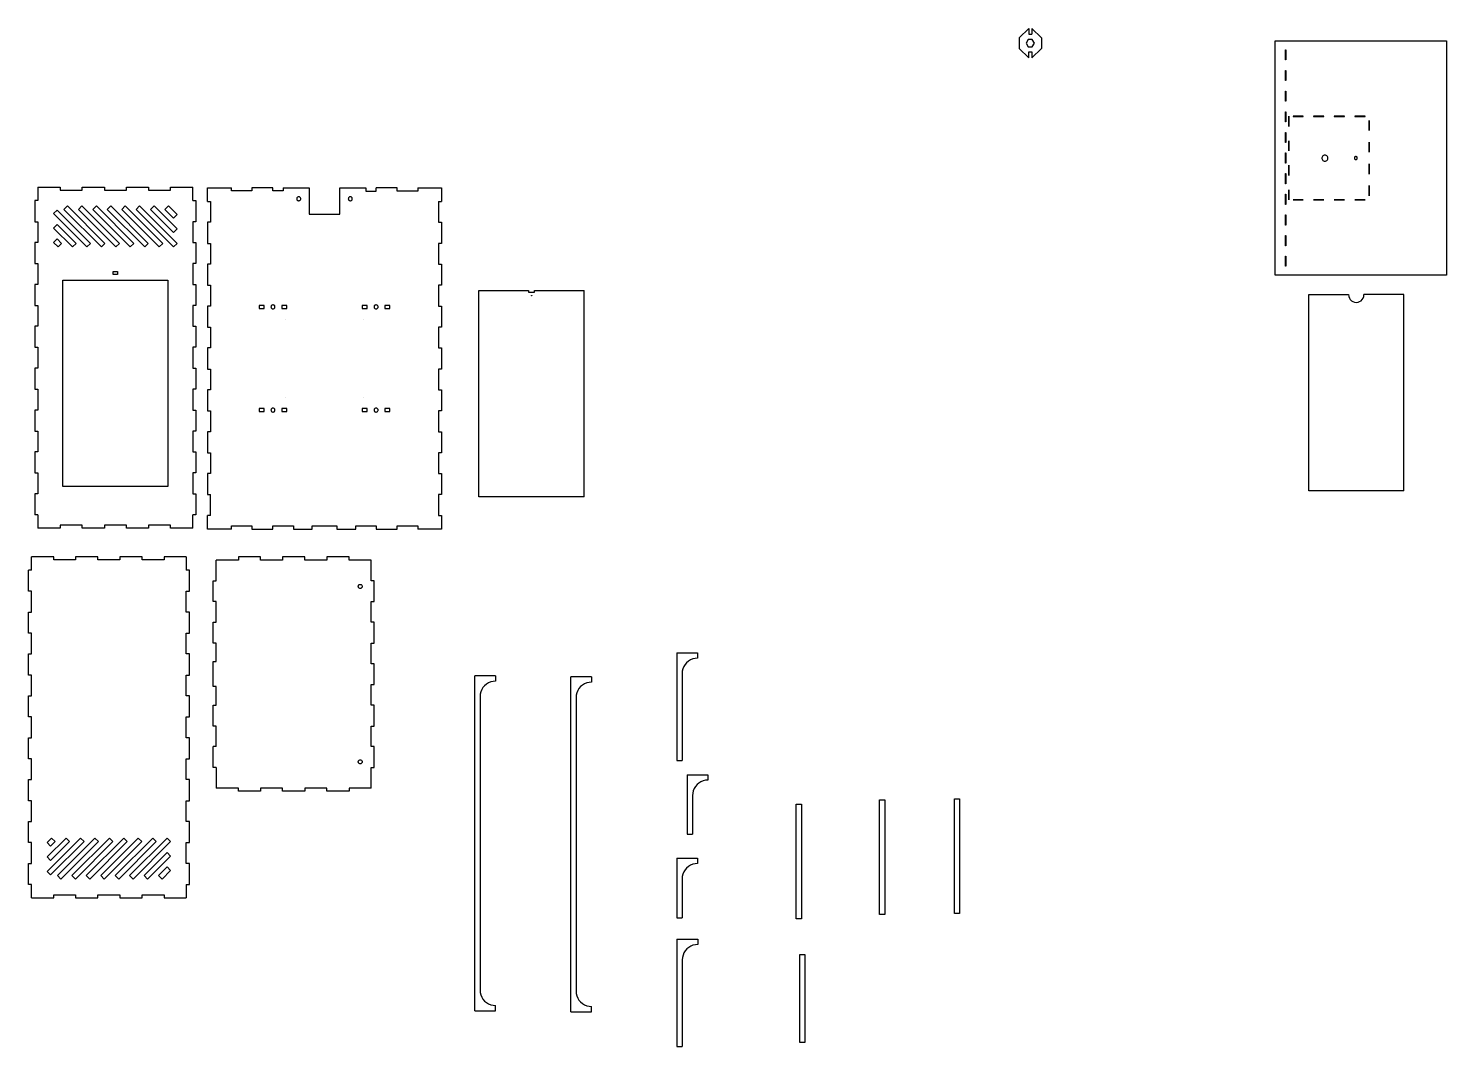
# Model space of a CAD drawing. Extents: x -847 to 1620, y -497 to 1168.
# Drawn here: x 240 to 1615, y -497 to 490 of the extents above; entities that cross this region are included whole.
import ezdxf

# ---------------------------------------------------------------- set-up
doc = ezdxf.new("R2010")
doc.units = 0
for name, color, linetype in [('Enclosure_3mm___Back001_contour', 7, 'CONTINUOUS'), ('Enclosure_3mm___Door___Sticker__cardboard_002_contour', 7, 'CONTINUOUS'), ('Enclosure_3mm___Door_plate001_contour', 7, 'CONTINUOUS'), ('Enclosure_3mm___Left001_contour', 7, 'CONTINUOUS'), ('Enclosure_3mm___Reinforce_Bottom_Back_003_contour', 7, 'CONTINUOUS'), ('Enclosure_3mm___Reinforce_Bottom_Back_004_contour', 7, 'CONTINUOUS'), ('Enclosure_3mm___Reinforce_Bottom_Left001_contour', 7, 'CONTINUOUS'), ('Enclosure_3mm___Reinforce_Bottom_Right001_contour', 7, 'CONTINUOUS'), ('Enclosure_3mm___Reinforce_Left_Back001_contour', 7, 'CONTINUOUS'), ('Enclosure_3mm___Reinforce_Right_Back001_contour', 7, 'CONTINUOUS'), ('Enclosure_3mm___Reinforce_Top_Back_003_contour', 7, 'CONTINUOUS'), ('Enclosure_3mm___Reinforce_Top_Back_004_contour', 7, 'CONTINUOUS'), ('Enclosure_3mm___Reinforce_Top_Left001_contour', 7, 'CONTINUOUS'), ('Enclosure_3mm___Reinforce_Top_Right001_contour', 7, 'CONTINUOUS'), ('Enclosure_3mm___Right001_contour', 7, 'CONTINUOUS'), ('Enclosure_3mm___Top001_contour', 7, 'CONTINUOUS'), ('Nut_plate_M4_3mm_007_contour', 7, 'CONTINUOUS'), ('Stand3___Sablon__cardboard_001_contour', 7, 'CONTINUOUS')]:
    doc.layers.add(name, color=color, linetype=linetype)

msp = doc.modelspace()

# ---------------------------------------------------------------- linework, layer by layer
at = {"layer": 'Enclosure_3mm___Back001_contour'}
for p, q in [((413.296, 335.863), (436.536, 335.863)), ((413.296, 322.713), (413.296, 335.863)), ((436.536, 332.863), (436.536, 335.863)), ((456.476, 332.863), (436.536, 332.863)), ((476.716, 335.863), (456.476, 335.863)), ((456.476, 335.863), (456.476, 332.863)), ((476.716, 332.863), (476.716, 335.863)), ((486.816, 332.863), (476.716, 332.863)), ((486.816, 335.863), (511.946, 335.863)), ((486.816, 335.863), (486.816, 332.863)), ((511.946, 335.863), (511.946, 310.363)), ((541.796, 335.863), (566.916, 335.863)), ((541.796, 310.363), (541.796, 335.863)), ((566.916, 335.863), (566.916, 332.853)), ((566.916, 332.853), (577.016, 332.853)), ((597.256, 335.863), (577.016, 335.863)), ((577.016, 332.853), (577.016, 335.863)), ((597.256, 332.853), (597.256, 335.863)), ((617.196, 332.853), (597.256, 332.853)), ((617.196, 335.863), (640.446, 335.863)), ((617.196, 335.863), (617.196, 332.853)), ((640.446, 335.863), (640.446, 322.703)), ((413.296, 322.713), (416.296, 322.713)), ((416.296, 322.713), (416.296, 302.563)), ((500.002, 325.749), (499.946, 325.288)), ((499.946, 325.288), (500.002, 324.828)), ((500.167, 326.183), (500.002, 325.749)), ((500.002, 324.828), (500.167, 324.394)), ((500.43, 326.565), (500.167, 326.183)), ((500.167, 324.394), (500.43, 324.012)), ((500.778, 326.873), (500.43, 326.565)), ((500.43, 324.012), (500.778, 323.704)), ((501.189, 327.088), (500.778, 326.873)), ((500.778, 323.704), (501.189, 323.489)), ((501.639, 327.199), (501.189, 327.088)), ((501.189, 323.489), (501.639, 323.377)), ((502.103, 327.199), (501.639, 327.199)), ((501.639, 323.377), (502.103, 323.377)), ((502.554, 327.088), (502.103, 327.199)), ((502.103, 323.377), (502.554, 323.489)), ((502.965, 326.873), (502.554, 327.088)), ((502.554, 323.489), (502.965, 323.704)), ((503.312, 326.565), (502.965, 326.873)), ((502.965, 323.704), (503.312, 324.012)), ((503.576, 326.183), (503.312, 326.565)), ((503.312, 324.012), (503.576, 324.394)), ((503.74, 325.749), (503.576, 326.183)), ((503.576, 324.394), (503.74, 324.828)), ((503.796, 325.288), (503.74, 325.749)), ((503.74, 324.828), (503.796, 325.288)), ((550.002, 325.749), (549.946, 325.288)), ((549.946, 325.288), (550.002, 324.828)), ((550.167, 326.183), (550.002, 325.749)), ((550.002, 324.828), (550.167, 324.394)), ((550.43, 326.565), (550.167, 326.183)), ((550.167, 324.394), (550.43, 324.012)), ((550.778, 326.873), (550.43, 326.565)), ((550.43, 324.012), (550.778, 323.704)), ((551.189, 327.088), (550.778, 326.873)), ((550.778, 323.704), (551.189, 323.489)), ((551.639, 327.199), (551.189, 327.088)), ((551.189, 323.489), (551.639, 323.377)), ((552.103, 327.199), (551.639, 327.199)), ((551.639, 323.377), (552.103, 323.377)), ((552.554, 327.088), (552.103, 327.199)), ((552.103, 323.377), (552.554, 323.489)), ((552.965, 326.873), (552.554, 327.088)), ((552.554, 323.489), (552.965, 323.704)), ((553.312, 326.565), (552.965, 326.873)), ((552.965, 323.704), (553.312, 324.012)), ((553.576, 326.183), (553.312, 326.565)), ((553.312, 324.012), (553.576, 324.394)), ((553.74, 325.749), (553.576, 326.183)), ((553.576, 324.394), (553.74, 324.828)), ((553.796, 325.288), (553.74, 325.749)), ((553.74, 324.828), (553.796, 325.288)), ((637.436, 322.703), (637.436, 302.554)), ((637.436, 322.703), (640.446, 322.703)), ((511.946, 310.363), (541.796, 310.363)), ((416.296, 302.563), (413.296, 302.563)), ((413.296, 302.563), (413.296, 282.113)), ((637.436, 302.554), (640.446, 302.554)), ((640.446, 302.554), (640.446, 282.105)), ((413.296, 282.113), (416.296, 282.113)), ((416.296, 282.113), (416.296, 261.963)), ((637.436, 282.105), (637.436, 261.955)), ((640.446, 282.105), (637.436, 282.105)), ((416.296, 261.963), (413.296, 261.963)), ((413.296, 261.963), (413.296, 241.513)), ((637.436, 261.955), (640.446, 261.955)), ((640.446, 261.955), (640.446, 241.506)), ((413.296, 241.513), (416.296, 241.513)), ((416.296, 241.513), (416.296, 221.363)), ((637.436, 241.506), (637.436, 221.357)), ((640.446, 241.506), (637.436, 241.506)), ((416.296, 221.363), (413.296, 221.363)), ((413.296, 221.363), (413.296, 200.913)), ((463.446, 221.963), (463.446, 219.113)), ((468.296, 221.963), (463.446, 221.963)), ((468.296, 219.113), (468.296, 221.963)), ((475.002, 220.999), (474.946, 220.538)), ((474.946, 220.538), (475.002, 220.078)), ((475.167, 221.433), (475.002, 220.999)), ((475.002, 220.078), (475.167, 219.644)), ((475.43, 221.815), (475.167, 221.433)), ((475.778, 222.123), (475.43, 221.815)), ((476.189, 222.338), (475.778, 222.123)), ((476.639, 222.449), (476.189, 222.338)), ((477.103, 222.449), (476.639, 222.449)), ((477.554, 222.338), (477.103, 222.449)), ((477.965, 222.123), (477.554, 222.338)), ((478.312, 221.815), (477.965, 222.123)), ((478.576, 221.433), (478.312, 221.815)), ((478.74, 220.999), (478.576, 221.433)), ((478.576, 219.644), (478.74, 220.078)), ((478.796, 220.538), (478.74, 220.999)), ((478.74, 220.078), (478.796, 220.538)), ((485.446, 221.963), (485.446, 219.113)), ((490.296, 221.963), (485.446, 221.963)), ((490.296, 219.113), (490.296, 221.963)), ((563.446, 221.963), (563.446, 219.113)), ((568.296, 221.963), (563.446, 221.963)), ((568.296, 219.113), (568.296, 221.963)), ((575.002, 220.999), (574.946, 220.538)), ((574.946, 220.538), (575.002, 220.078)), ((575.167, 221.433), (575.002, 220.999)), ((575.002, 220.078), (575.167, 219.644)), ((575.43, 221.815), (575.167, 221.433)), ((575.778, 222.123), (575.43, 221.815)), ((576.189, 222.338), (575.778, 222.123)), ((576.639, 222.449), (576.189, 222.338)), ((577.103, 222.449), (576.639, 222.449)), ((577.554, 222.338), (577.103, 222.449)), ((577.965, 222.123), (577.554, 222.338)), ((578.312, 221.815), (577.965, 222.123)), ((578.576, 221.433), (578.312, 221.815)), ((578.74, 220.999), (578.576, 221.433)), ((578.576, 219.644), (578.74, 220.078)), ((578.796, 220.538), (578.74, 220.999)), ((578.74, 220.078), (578.796, 220.538)), ((585.446, 221.963), (585.446, 219.113)), ((590.296, 221.963), (585.446, 221.963)), ((590.296, 219.113), (590.296, 221.963)), ((637.436, 221.357), (640.446, 221.357)), ((640.446, 221.357), (640.446, 200.907)), ((463.446, 219.113), (468.296, 219.113)), ((475.167, 219.644), (475.43, 219.262)), ((475.43, 219.262), (475.778, 218.954)), ((475.778, 218.954), (476.189, 218.739)), ((476.189, 218.739), (476.639, 218.627)), ((476.639, 218.627), (477.103, 218.627)), ((477.103, 218.627), (477.554, 218.739)), ((477.554, 218.739), (477.965, 218.954)), ((477.965, 218.954), (478.312, 219.262)), ((478.312, 219.262), (478.576, 219.644)), ((485.446, 219.113), (490.296, 219.113)), ((489.348, 208.048), (489.346, 208.038)), ((489.346, 208.038), (489.348, 208.029)), ((489.353, 208.056), (489.348, 208.048)), ((489.348, 208.029), (489.353, 208.021)), ((489.362, 208.062), (489.353, 208.056)), ((489.353, 208.021), (489.362, 208.015)), ((489.371, 208.063), (489.362, 208.062)), ((489.362, 208.015), (489.371, 208.013)), ((489.381, 208.062), (489.371, 208.063)), ((489.371, 208.013), (489.381, 208.015)), ((489.389, 208.056), (489.381, 208.062)), ((489.381, 208.015), (489.389, 208.021)), ((489.394, 208.048), (489.389, 208.056)), ((489.389, 208.021), (489.394, 208.029)), ((489.396, 208.038), (489.394, 208.048)), ((489.394, 208.029), (489.396, 208.038)), ((563.446, 219.113), (568.296, 219.113)), ((564.348, 208.048), (564.346, 208.038)), ((564.346, 208.038), (564.348, 208.029)), ((564.353, 208.056), (564.348, 208.048)), ((564.348, 208.029), (564.353, 208.021)), ((564.362, 208.062), (564.353, 208.056)), ((564.353, 208.021), (564.362, 208.015)), ((564.371, 208.063), (564.362, 208.062)), ((564.362, 208.015), (564.371, 208.013)), ((564.381, 208.062), (564.371, 208.063)), ((564.371, 208.013), (564.381, 208.015)), ((564.389, 208.056), (564.381, 208.062)), ((564.381, 208.015), (564.389, 208.021)), ((564.394, 208.048), (564.389, 208.056)), ((564.389, 208.021), (564.394, 208.029)), ((564.396, 208.038), (564.394, 208.048)), ((564.394, 208.029), (564.396, 208.038)), ((575.167, 219.644), (575.43, 219.262)), ((575.43, 219.262), (575.778, 218.954)), ((575.778, 218.954), (576.189, 218.739)), ((576.189, 218.739), (576.639, 218.627)), ((576.639, 218.627), (577.103, 218.627)), ((577.103, 218.627), (577.554, 218.739)), ((577.554, 218.739), (577.965, 218.954)), ((577.965, 218.954), (578.312, 219.262)), ((578.312, 219.262), (578.576, 219.644)), ((585.446, 219.113), (590.296, 219.113)), ((413.296, 200.913), (416.296, 200.913)), ((416.296, 200.913), (416.296, 180.763)), ((637.436, 200.907), (637.436, 180.758)), ((640.446, 200.907), (637.436, 200.907)), ((416.296, 180.763), (413.296, 180.763)), ((413.296, 180.763), (413.296, 160.313)), ((637.436, 180.758), (640.446, 180.758)), ((640.446, 180.758), (640.446, 160.309)), ((413.296, 160.313), (416.296, 160.313)), ((416.296, 160.313), (416.296, 140.163)), ((637.436, 160.309), (637.436, 140.159)), ((640.446, 160.309), (637.436, 160.309)), ((416.296, 140.163), (413.296, 140.163)), ((413.296, 140.163), (413.296, 119.713)), ((637.436, 140.159), (640.446, 140.159)), ((640.446, 140.159), (640.446, 119.71)), ((489.348, 133.048), (489.346, 133.038)), ((489.346, 133.038), (489.348, 133.029)), ((489.353, 133.056), (489.348, 133.048)), ((489.348, 133.029), (489.353, 133.021)), ((489.362, 133.062), (489.353, 133.056)), ((489.353, 133.021), (489.362, 133.015)), ((489.371, 133.063), (489.362, 133.062)), ((489.362, 133.015), (489.371, 133.013)), ((489.381, 133.062), (489.371, 133.063)), ((489.371, 133.013), (489.381, 133.015)), ((489.389, 133.056), (489.381, 133.062)), ((489.381, 133.015), (489.389, 133.021)), ((489.394, 133.048), (489.389, 133.056)), ((489.389, 133.021), (489.394, 133.029)), ((489.396, 133.038), (489.394, 133.048)), ((489.394, 133.029), (489.396, 133.038)), ((564.348, 133.048), (564.346, 133.038)), ((564.346, 133.038), (564.348, 133.029)), ((564.353, 133.056), (564.348, 133.048)), ((564.348, 133.029), (564.353, 133.021)), ((564.362, 133.062), (564.353, 133.056)), ((564.353, 133.021), (564.362, 133.015)), ((564.371, 133.063), (564.362, 133.062)), ((564.362, 133.015), (564.371, 133.013)), ((564.381, 133.062), (564.371, 133.063)), ((564.371, 133.013), (564.381, 133.015)), ((564.389, 133.056), (564.381, 133.062)), ((564.381, 133.015), (564.389, 133.021)), ((564.394, 133.048), (564.389, 133.056)), ((564.389, 133.021), (564.394, 133.029)), ((564.396, 133.038), (564.394, 133.048)), ((564.394, 133.029), (564.396, 133.038)), ((413.296, 119.713), (416.296, 119.713)), ((416.296, 119.713), (416.296, 99.5634)), ((468.296, 121.963), (463.446, 121.963)), ((463.446, 121.963), (463.446, 119.113)), ((463.446, 119.113), (468.296, 119.113)), ((468.296, 119.113), (468.296, 121.963)), ((475.002, 120.999), (474.946, 120.538)), ((474.946, 120.538), (475.002, 120.078)), ((475.167, 121.433), (475.002, 120.999)), ((475.002, 120.078), (475.167, 119.644)), ((475.43, 121.815), (475.167, 121.433)), ((475.167, 119.644), (475.43, 119.262)), ((475.778, 122.123), (475.43, 121.815)), ((475.43, 119.262), (475.778, 118.954)), ((476.189, 122.338), (475.778, 122.123)), ((475.778, 118.954), (476.189, 118.739)), ((476.639, 122.449), (476.189, 122.338)), ((476.189, 118.739), (476.639, 118.627)), ((477.103, 122.449), (476.639, 122.449)), ((476.639, 118.627), (477.103, 118.627)), ((477.554, 122.338), (477.103, 122.449)), ((477.103, 118.627), (477.554, 118.739)), ((477.965, 122.123), (477.554, 122.338)), ((477.554, 118.739), (477.965, 118.954)), ((478.312, 121.815), (477.965, 122.123)), ((477.965, 118.954), (478.312, 119.262)), ((478.576, 121.433), (478.312, 121.815)), ((478.312, 119.262), (478.576, 119.644)), ((478.74, 120.999), (478.576, 121.433)), ((478.576, 119.644), (478.74, 120.078)), ((478.796, 120.538), (478.74, 120.999)), ((478.74, 120.078), (478.796, 120.538)), ((485.446, 121.963), (485.446, 119.113)), ((490.296, 121.963), (485.446, 121.963)), ((485.446, 119.113), (490.296, 119.113)), ((490.296, 119.113), (490.296, 121.963)), ((563.446, 121.963), (563.446, 119.113)), ((568.296, 121.963), (563.446, 121.963)), ((563.446, 119.113), (568.296, 119.113)), ((568.296, 119.113), (568.296, 121.963)), ((575.002, 120.999), (574.946, 120.538)), ((574.946, 120.538), (575.002, 120.078)), ((575.167, 121.433), (575.002, 120.999)), ((575.002, 120.078), (575.167, 119.644)), ((575.43, 121.815), (575.167, 121.433)), ((575.167, 119.644), (575.43, 119.262)), ((575.778, 122.123), (575.43, 121.815)), ((575.43, 119.262), (575.778, 118.954)), ((576.189, 122.338), (575.778, 122.123)), ((575.778, 118.954), (576.189, 118.739)), ((576.639, 122.449), (576.189, 122.338)), ((576.189, 118.739), (576.639, 118.627)), ((577.103, 122.449), (576.639, 122.449)), ((576.639, 118.627), (577.103, 118.627)), ((577.554, 122.338), (577.103, 122.449)), ((577.103, 118.627), (577.554, 118.739)), ((577.965, 122.123), (577.554, 122.338)), ((577.554, 118.739), (577.965, 118.954)), ((578.312, 121.815), (577.965, 122.123)), ((577.965, 118.954), (578.312, 119.262)), ((578.576, 121.433), (578.312, 121.815)), ((578.312, 119.262), (578.576, 119.644)), ((578.74, 120.999), (578.576, 121.433)), ((578.576, 119.644), (578.74, 120.078)), ((578.796, 120.538), (578.74, 120.999)), ((578.74, 120.078), (578.796, 120.538)), ((585.446, 121.963), (585.446, 119.113)), ((590.296, 121.963), (585.446, 121.963)), ((585.446, 119.113), (590.296, 119.113)), ((590.296, 119.113), (590.296, 121.963)), ((637.436, 119.71), (637.436, 99.5608)), ((640.446, 119.71), (637.436, 119.71)), ((416.296, 99.5634), (413.296, 99.5634)), ((413.296, 99.5634), (413.296, 79.1134)), ((637.436, 99.5608), (640.446, 99.5608)), ((640.446, 99.5608), (640.446, 79.1114)), ((413.296, 79.1134), (416.296, 79.1134)), ((416.296, 79.1134), (416.296, 58.9634)), ((637.436, 79.1114), (637.436, 58.9621)), ((640.446, 79.1114), (637.436, 79.1114)), ((416.296, 58.9634), (413.296, 58.9634)), ((413.296, 58.9634), (413.296, 38.5134)), ((637.436, 58.9621), (640.446, 58.9621)), ((640.446, 58.9621), (640.446, 38.5128)), ((413.296, 38.5134), (416.296, 38.5134)), ((416.296, 18.3634), (416.296, 38.5134)), ((637.436, 38.5128), (637.436, 18.3634)), ((640.446, 38.5128), (637.436, 38.5128)), ((416.296, 18.3634), (413.296, 18.3634)), ((413.296, 5.2134), (413.296, 18.3634)), ((637.436, 18.3634), (640.446, 18.3634)), ((640.446, 18.3634), (640.446, 5.2134)), ((436.537, 5.2134), (413.296, 5.2134)), ((436.537, 5.2134), (436.537, 8.2134)), ((436.537, 8.2134), (456.479, 8.2134)), ((456.479, 8.2134), (456.479, 5.2134)), ((456.479, 5.2134), (476.72, 5.2134)), ((476.72, 5.2134), (476.72, 8.2134)), ((476.72, 8.2134), (496.661, 8.2134)), ((496.661, 8.2134), (496.661, 5.2134)), ((496.661, 5.2134), (514.901, 5.2134)), ((514.901, 5.2134), (514.901, 8.2134)), ((514.901, 8.2134), (538.841, 8.2134)), ((538.841, 8.2134), (538.841, 5.2134)), ((538.841, 5.2134), (557.081, 5.2134)), ((557.081, 5.2134), (557.081, 8.2134)), ((557.081, 8.2134), (577.022, 8.2134)), ((577.022, 8.2134), (577.022, 5.2134)), ((577.022, 5.2134), (597.264, 5.2134)), ((597.264, 5.2134), (597.264, 8.2134)), ((597.264, 8.2134), (617.205, 8.2134)), ((617.205, 8.2134), (617.205, 5.2134)), ((640.446, 5.2134), (617.205, 5.2134))]:
    msp.add_line(p, q, dxfattribs=at)
at = {"layer": 'Enclosure_3mm___Door___Sticker__cardboard_002_contour'}
for p, q in [((1481.32, 42.2297), (1481.32, 232.38)), ((1481.32, 232.38), (1519.97, 232.38)), ((1519.97, 232.38), (1520.14, 230.715)), ((1520.14, 230.715), (1520.68, 229.131)), ((1520.68, 229.131), (1521.56, 227.709)), ((1521.56, 227.709), (1522.74, 226.52)), ((1522.74, 226.52), (1524.15, 225.624)), ((1524.15, 225.624), (1525.73, 225.068)), ((1525.73, 225.068), (1527.4, 224.88)), ((1527.4, 224.88), (1529.06, 225.068)), ((1529.06, 225.068), (1530.64, 225.624)), ((1530.64, 225.624), (1532.05, 226.52)), ((1532.05, 226.52), (1533.23, 227.709)), ((1533.23, 227.709), (1534.11, 229.131)), ((1534.11, 229.131), (1534.65, 230.715)), ((1534.65, 230.715), (1534.82, 232.38)), ((1573.47, 232.38), (1534.82, 232.38)), ((1573.47, 42.2297), (1573.47, 232.38)), ((1573.47, 42.2297), (1481.32, 42.2297))]:
    msp.add_line(p, q, dxfattribs=at)
at = {"layer": 'Enclosure_3mm___Door_plate001_contour'}
for p, q in [((676.608, 236.44), (724.758, 236.44)), ((676.608, 36.2899), (676.608, 236.44)), ((724.758, 236.44), (724.758, 234.94)), ((724.758, 234.94), (730.608, 234.94)), ((730.608, 234.94), (730.608, 236.44)), ((730.608, 236.44), (778.758, 236.44)), ((778.758, 36.2899), (778.758, 236.44)), ((727.508, 231.365), (727.513, 231.407)), ((727.513, 231.323), (727.508, 231.365)), ((727.513, 231.407), (727.528, 231.446)), ((727.528, 231.284), (727.513, 231.323)), ((727.528, 231.446), (727.552, 231.481)), ((727.552, 231.249), (727.528, 231.284)), ((727.552, 231.481), (727.584, 231.509)), ((727.584, 231.221), (727.552, 231.249)), ((727.584, 231.509), (727.621, 231.529)), ((727.621, 231.201), (727.584, 231.221)), ((727.621, 231.529), (727.662, 231.539)), ((727.662, 231.191), (727.621, 231.201)), ((727.662, 231.539), (727.704, 231.539)), ((727.704, 231.191), (727.662, 231.191)), ((727.704, 231.539), (727.745, 231.529)), ((727.745, 231.201), (727.704, 231.191)), ((727.745, 231.529), (727.783, 231.509)), ((727.783, 231.221), (727.745, 231.201)), ((727.783, 231.509), (727.814, 231.481)), ((727.814, 231.249), (727.783, 231.221)), ((727.814, 231.481), (727.838, 231.446)), ((727.838, 231.284), (727.814, 231.249)), ((727.838, 231.446), (727.853, 231.407)), ((727.853, 231.323), (727.838, 231.284)), ((727.853, 231.407), (727.858, 231.365)), ((727.858, 231.365), (727.853, 231.323)), ((778.758, 36.2899), (676.608, 36.2899))]:
    msp.add_line(p, q, dxfattribs=at)
at = {"layer": 'Enclosure_3mm___Left001_contour'}
for p, q in [((248.987, 336.569), (248.987, 323.569)), ((248.987, 336.569), (270.566, 336.569)), ((270.566, 336.569), (270.566, 333.569)), ((270.566, 333.569), (291.844, 333.569)), ((291.844, 333.569), (291.844, 336.569)), ((291.844, 336.569), (313.423, 336.569)), ((313.423, 336.569), (313.423, 333.569)), ((313.423, 333.569), (334.701, 333.569)), ((334.701, 333.569), (334.701, 336.569)), ((334.701, 336.569), (356.28, 336.569)), ((356.28, 336.569), (356.28, 333.569)), ((356.28, 333.569), (377.559, 333.569)), ((377.559, 333.569), (377.559, 336.569)), ((377.559, 336.569), (399.137, 336.569)), ((399.137, 323.569), (399.137, 336.569)), ((245.987, 323.569), (245.987, 303.119)), ((248.987, 323.569), (245.987, 323.569)), ((274.168, 314.958), (277.598, 318.388)), ((277.598, 318.388), (313.956, 282.029)), ((288.168, 314.958), (291.598, 318.388)), ((291.598, 318.388), (327.956, 282.029)), ((302.168, 314.958), (305.598, 318.388)), ((305.598, 318.388), (341.956, 282.029)), ((316.168, 314.958), (319.598, 318.388)), ((319.598, 318.388), (355.956, 282.029)), ((330.168, 314.958), (333.598, 318.388)), ((333.598, 318.388), (369.956, 282.029)), ((344.168, 314.958), (347.598, 318.388)), ((347.598, 318.388), (383.956, 282.029)), ((358.168, 314.958), (361.598, 318.388)), ((361.598, 318.388), (383.956, 296.029)), ((372.168, 314.958), (375.598, 318.388)), ((375.598, 318.388), (383.956, 310.029)), ((399.137, 323.569), (402.137, 323.569)), ((402.137, 323.569), (402.137, 303.119)), ((245.987, 303.119), (248.987, 303.119)), ((248.987, 303.119), (248.987, 282.969)), ((264.168, 310.958), (267.598, 314.388)), ((296.527, 278.6), (264.168, 310.958)), ((267.598, 314.388), (299.956, 282.029)), ((310.527, 278.6), (274.168, 314.958)), ((324.527, 278.6), (288.168, 314.958)), ((338.527, 278.6), (302.168, 314.958)), ((352.527, 278.6), (316.168, 314.958)), ((366.527, 278.6), (330.168, 314.958)), ((380.527, 278.6), (344.168, 314.958)), ((380.527, 292.6), (358.168, 314.958)), ((380.527, 306.6), (372.168, 314.958)), ((383.956, 310.029), (380.527, 306.6)), ((402.137, 303.119), (399.137, 303.119)), ((399.137, 303.119), (399.137, 282.969)), ((264.168, 296.958), (267.598, 300.388)), ((282.527, 278.6), (264.168, 296.958)), ((267.598, 300.388), (285.956, 282.029)), ((383.956, 296.029), (380.527, 292.6)), ((245.987, 282.969), (245.987, 262.519)), ((248.987, 282.969), (245.987, 282.969)), ((264.168, 282.958), (267.598, 286.388)), ((268.527, 278.6), (264.168, 282.958)), ((267.598, 286.388), (271.956, 282.029)), ((271.956, 282.029), (268.527, 278.6)), ((285.956, 282.029), (282.527, 278.6)), ((299.956, 282.029), (296.527, 278.6)), ((313.956, 282.029), (310.527, 278.6)), ((327.956, 282.029), (324.527, 278.6)), ((341.956, 282.029), (338.527, 278.6)), ((355.956, 282.029), (352.527, 278.6)), ((369.956, 282.029), (366.527, 278.6)), ((383.956, 282.029), (380.527, 278.6)), ((399.137, 282.969), (402.137, 282.969)), ((402.137, 282.969), (402.137, 262.519)), ((245.987, 262.519), (248.987, 262.519)), ((248.987, 262.519), (248.987, 242.369)), ((402.137, 262.519), (399.137, 262.519)), ((399.137, 262.519), (399.137, 242.369)), ((321.887, 254.669), (326.237, 254.669)), ((321.887, 251.819), (321.887, 254.669)), ((326.237, 251.819), (321.887, 251.819)), ((326.237, 254.669), (326.237, 251.819)), ((245.987, 242.369), (245.987, 221.919)), ((248.987, 242.369), (245.987, 242.369)), ((273.137, 246.419), (374.987, 246.419)), ((273.137, 46.5689), (273.137, 246.419)), ((374.987, 246.419), (374.987, 46.5689)), ((399.137, 242.369), (402.137, 242.369)), ((402.137, 242.369), (402.137, 221.919)), ((245.987, 221.919), (248.987, 221.919)), ((248.987, 221.919), (248.987, 201.769)), ((402.137, 221.919), (399.137, 221.919)), ((399.137, 221.919), (399.137, 201.769)), ((245.987, 201.769), (245.987, 181.319)), ((248.987, 201.769), (245.987, 201.769)), ((399.137, 201.769), (402.137, 201.769)), ((402.137, 201.769), (402.137, 181.319)), ((245.987, 181.319), (248.987, 181.319)), ((248.987, 181.319), (248.987, 161.169)), ((402.137, 181.319), (399.137, 181.319)), ((399.137, 181.319), (399.137, 161.169)), ((245.987, 161.169), (245.987, 140.719)), ((248.987, 161.169), (245.987, 161.169)), ((399.137, 161.169), (402.137, 161.169)), ((402.137, 161.169), (402.137, 140.719)), ((245.987, 140.719), (248.987, 140.719)), ((248.987, 140.719), (248.987, 120.569)), ((402.137, 140.719), (399.137, 140.719)), ((399.137, 140.719), (399.137, 120.569)), ((245.987, 120.569), (245.987, 100.119)), ((248.987, 120.569), (245.987, 120.569)), ((399.137, 120.569), (402.137, 120.569)), ((402.137, 120.569), (402.137, 100.119)), ((245.987, 100.119), (248.987, 100.119)), ((248.987, 100.119), (248.987, 79.9689)), ((402.137, 100.119), (399.137, 100.119)), ((399.137, 100.119), (399.137, 79.9689)), ((245.987, 79.9689), (245.987, 59.5189)), ((248.987, 79.9689), (245.987, 79.9689)), ((399.137, 79.9689), (402.137, 79.9689)), ((402.137, 79.9689), (402.137, 59.5189)), ((245.987, 59.5189), (248.987, 59.5189)), ((248.987, 59.5189), (248.987, 39.3689)), ((402.137, 59.5189), (399.137, 59.5189)), ((399.137, 59.5189), (399.137, 39.3689)), ((374.987, 46.5689), (273.137, 46.5689)), ((245.987, 39.3689), (245.987, 18.9189)), ((248.987, 39.3689), (245.987, 39.3689)), ((399.137, 39.3689), (402.137, 39.3689)), ((402.137, 39.3689), (402.137, 18.9189)), ((248.987, 18.9189), (245.987, 18.9189)), ((248.987, 18.9189), (248.987, 5.9189)), ((402.137, 18.9189), (399.137, 18.9189)), ((399.137, 5.9189), (399.137, 18.9189)), ((270.566, 5.9189), (248.987, 5.9189)), ((291.844, 8.9189), (270.566, 8.9189)), ((270.566, 8.9189), (270.566, 5.9189)), ((291.844, 5.9189), (291.844, 8.9189)), ((313.423, 5.9189), (291.844, 5.9189)), ((334.701, 8.9189), (313.423, 8.9189)), ((313.423, 8.9189), (313.423, 5.9189)), ((334.701, 5.9189), (334.701, 8.9189)), ((356.28, 5.9189), (334.701, 5.9189)), ((377.559, 8.9189), (356.28, 8.9189)), ((356.28, 8.9189), (356.28, 5.9189)), ((377.559, 5.9189), (377.559, 8.9189)), ((399.137, 5.9189), (377.559, 5.9189))]:
    msp.add_line(p, q, dxfattribs=at)
at = {"layer": 'Enclosure_3mm___Reinforce_Bottom_Back_003_contour'}
for p, q in [((868.485, -313.96), (888.635, -313.96)), ((868.485, -313.96), (868.485, -371.61)), ((888.635, -313.96), (888.635, -319.11)), ((874.37, -329.409), (873.819, -331.693)), ((875.272, -327.239), (874.37, -329.409)), ((876.503, -325.238), (875.272, -327.239)), ((878.033, -323.455), (876.503, -325.238)), ((879.823, -321.934), (878.033, -323.455)), ((881.831, -320.713), (879.823, -321.934)), ((884.005, -319.822), (881.831, -320.713)), ((886.291, -319.283), (884.005, -319.822)), ((888.635, -319.11), (886.291, -319.283)), ((873.819, -331.693), (873.635, -334.035)), ((873.635, -334.035), (873.635, -371.61)), ((868.485, -371.61), (873.635, -371.61))]:
    msp.add_line(p, q, dxfattribs=at)
at = {"layer": 'Enclosure_3mm___Reinforce_Bottom_Back_004_contour'}
for p, q in [((878.545, -233.066), (898.695, -233.066)), ((878.545, -233.066), (878.545, -290.716)), ((898.695, -233.066), (898.695, -238.216)), ((885.332, -246.345), (884.43, -248.514)), ((886.563, -244.344), (885.332, -246.345)), ((888.093, -242.561), (886.563, -244.344)), ((889.884, -241.04), (888.093, -242.561)), ((891.891, -239.819), (889.884, -241.04)), ((894.065, -238.928), (891.891, -239.819)), ((896.352, -238.389), (894.065, -238.928)), ((898.695, -238.216), (896.352, -238.389)), ((883.88, -250.799), (883.695, -253.141)), ((883.695, -253.141), (883.695, -290.716)), ((884.43, -248.514), (883.88, -250.799)), ((878.545, -290.716), (883.695, -290.716))]:
    msp.add_line(p, q, dxfattribs=at)
at = {"layer": 'Enclosure_3mm___Reinforce_Bottom_Left001_contour'}
for p, q in [((984.372, -261.484), (989.522, -261.484)), ((984.372, -372.634), (984.372, -261.484)), ((989.522, -261.484), (989.522, -372.634)), ((989.522, -372.634), (984.372, -372.634))]:
    msp.add_line(p, q, dxfattribs=at)
at = {"layer": 'Enclosure_3mm___Reinforce_Bottom_Right001_contour'}
for p, q in [((987.624, -407.289), (992.774, -407.289)), ((987.624, -492.439), (987.624, -407.289)), ((992.774, -407.289), (992.774, -492.439)), ((992.774, -492.439), (987.624, -492.439))]:
    msp.add_line(p, q, dxfattribs=at)
at = {"layer": 'Enclosure_3mm___Reinforce_Left_Back001_contour'}
for p, q in [((692.675, -137.155), (672.525, -137.155)), ((672.525, -461.805), (672.525, -137.155)), ((692.675, -137.155), (692.675, -142.305)), ((679.311, -150.434), (678.41, -152.604)), ((680.543, -148.433), (679.311, -150.434)), ((682.073, -146.65), (680.543, -148.433)), ((683.863, -145.129), (682.073, -146.65)), ((685.871, -143.908), (683.863, -145.129)), ((688.045, -143.017), (685.871, -143.908)), ((690.331, -142.479), (688.045, -143.017)), ((692.675, -142.305), (690.331, -142.479)), ((677.859, -154.888), (677.675, -157.23)), ((677.675, -157.23), (677.675, -441.73)), ((678.41, -152.604), (677.859, -154.888)), ((677.675, -441.73), (677.859, -444.072)), ((677.859, -444.072), (678.41, -446.357)), ((678.41, -446.357), (679.311, -448.526)), ((679.311, -448.526), (680.543, -450.527)), ((680.543, -450.527), (682.073, -452.31)), ((682.073, -452.31), (683.863, -453.831)), ((683.863, -453.831), (685.871, -455.052)), ((672.525, -461.805), (692.675, -461.805)), ((685.871, -455.052), (688.045, -455.943)), ((688.045, -455.943), (690.331, -456.482)), ((690.331, -456.482), (692.675, -456.655)), ((692.675, -461.805), (692.675, -456.655))]:
    msp.add_line(p, q, dxfattribs=at)
at = {"layer": 'Enclosure_3mm___Reinforce_Right_Back001_contour'}
for p, q in [((785.752, -138.094), (765.602, -138.094)), ((765.602, -462.744), (765.602, -138.094)), ((773.62, -149.372), (772.388, -151.373)), ((775.149, -147.589), (773.62, -149.372)), ((776.94, -146.068), (775.149, -147.589)), ((778.948, -144.847), (776.94, -146.068)), ((781.122, -143.956), (778.948, -144.847)), ((783.408, -143.417), (781.122, -143.956)), ((785.752, -143.244), (783.408, -143.417)), ((785.752, -138.094), (785.752, -143.244)), ((770.936, -155.827), (770.752, -158.169)), ((770.752, -158.169), (770.752, -442.669)), ((771.487, -153.543), (770.936, -155.827)), ((772.388, -151.373), (771.487, -153.543)), ((770.752, -442.669), (770.936, -445.011)), ((770.936, -445.011), (771.487, -447.295)), ((771.487, -447.295), (772.388, -449.465)), ((772.388, -449.465), (773.62, -451.466)), ((773.62, -451.466), (775.149, -453.249)), ((775.149, -453.249), (776.94, -454.77)), ((765.602, -462.744), (785.752, -462.744)), ((776.94, -454.77), (778.948, -455.991)), ((778.948, -455.991), (781.122, -456.882)), ((781.122, -456.882), (783.408, -457.421)), ((783.408, -457.421), (785.752, -457.594)), ((785.752, -462.744), (785.752, -457.594))]:
    msp.add_line(p, q, dxfattribs=at)
at = {"layer": 'Enclosure_3mm___Reinforce_Top_Back_003_contour'}
for p, q in [((868.482, -114.887), (888.632, -114.887)), ((868.482, -114.887), (868.482, -219.037)), ((879.821, -122.861), (878.03, -124.382)), ((881.828, -121.64), (879.821, -122.861)), ((884.002, -120.75), (881.828, -121.64)), ((886.289, -120.211), (884.002, -120.75)), ((888.632, -120.038), (886.289, -120.211)), ((888.632, -114.887), (888.632, -120.038)), ((873.817, -132.62), (873.632, -134.962)), ((873.632, -134.962), (873.632, -219.037)), ((874.367, -130.336), (873.817, -132.62)), ((875.269, -128.167), (874.367, -130.336)), ((876.5, -126.166), (875.269, -128.167)), ((878.03, -124.382), (876.5, -126.166)), ((868.482, -219.037), (873.632, -219.037))]:
    msp.add_line(p, q, dxfattribs=at)
at = {"layer": 'Enclosure_3mm___Reinforce_Top_Back_004_contour'}
for p, q in [((868.664, -392.385), (888.814, -392.385)), ((868.664, -392.385), (868.664, -496.535)), ((884.184, -398.247), (882.01, -399.138)), ((886.471, -397.708), (884.184, -398.247)), ((888.814, -397.535), (886.471, -397.708)), ((888.814, -392.385), (888.814, -397.535)), ((873.999, -410.118), (873.814, -412.46)), ((873.814, -412.46), (873.814, -496.535)), ((874.549, -407.834), (873.999, -410.118)), ((875.451, -405.664), (874.549, -407.834)), ((876.682, -403.663), (875.451, -405.664)), ((878.212, -401.88), (876.682, -403.663)), ((880.003, -400.359), (878.212, -401.88)), ((882.01, -399.138), (880.003, -400.359)), ((868.664, -496.535), (873.814, -496.535))]:
    msp.add_line(p, q, dxfattribs=at)
at = {"layer": 'Enclosure_3mm___Reinforce_Top_Left001_contour'}
for p, q in [((1065.09, -368.538), (1065.09, -257.388)), ((1065.09, -257.388), (1070.24, -257.388)), ((1070.24, -257.388), (1070.24, -368.538)), ((1070.24, -368.538), (1065.09, -368.538))]:
    msp.add_line(p, q, dxfattribs=at)
at = {"layer": 'Enclosure_3mm___Reinforce_Top_Right001_contour'}
for p, q in [((1137.61, -256.364), (1142.76, -256.364)), ((1137.61, -367.514), (1137.61, -256.364)), ((1142.76, -256.364), (1142.76, -367.514)), ((1142.76, -367.514), (1137.61, -367.514))]:
    msp.add_line(p, q, dxfattribs=at)
at = {"layer": 'Enclosure_3mm___Right001_contour'}
for p, q in [((264.263, -21.6785), (242.685, -21.6785)), ((242.685, -34.6785), (242.685, -21.6785)), ((264.263, -24.6785), (264.263, -21.6785)), ((285.542, -24.6785), (264.263, -24.6785)), ((307.12, -21.6785), (285.542, -21.6785)), ((285.542, -21.6785), (285.542, -24.6785)), ((307.12, -24.6785), (307.12, -21.6785)), ((328.399, -24.6785), (307.12, -24.6785)), ((349.977, -21.6785), (328.399, -21.6785)), ((328.399, -21.6785), (328.399, -24.6785)), ((349.977, -24.6785), (349.977, -21.6785)), ((371.256, -24.6785), (349.977, -24.6785)), ((392.835, -21.6785), (371.256, -21.6785)), ((371.256, -21.6785), (371.256, -24.6785)), ((392.835, -21.6785), (392.835, -34.6785)), ((239.685, -55.1285), (239.685, -34.6785)), ((242.685, -34.6785), (239.685, -34.6785)), ((395.835, -34.6785), (392.835, -34.6785)), ((395.835, -55.1285), (395.835, -34.6785)), ((242.685, -55.1285), (239.685, -55.1285)), ((242.685, -75.2785), (242.685, -55.1285)), ((392.835, -75.2785), (392.835, -55.1285)), ((392.835, -55.1285), (395.835, -55.1285)), ((239.685, -75.2785), (242.685, -75.2785)), ((239.685, -95.7285), (239.685, -75.2785)), ((395.835, -75.2785), (392.835, -75.2785)), ((395.835, -95.7285), (395.835, -75.2785)), ((242.685, -95.7285), (239.685, -95.7285)), ((242.685, -115.878), (242.685, -95.7285)), ((392.835, -115.878), (392.835, -95.7285)), ((392.835, -95.7285), (395.835, -95.7285)), ((239.685, -115.878), (242.685, -115.878)), ((239.685, -136.328), (239.685, -115.878)), ((395.835, -115.878), (392.835, -115.878)), ((395.835, -136.328), (395.835, -115.878)), ((242.685, -136.328), (239.685, -136.328)), ((242.685, -156.478), (242.685, -136.328)), ((392.835, -156.478), (392.835, -136.328)), ((392.835, -136.328), (395.835, -136.328)), ((239.685, -156.478), (242.685, -156.478)), ((239.685, -176.928), (239.685, -156.478)), ((395.835, -156.478), (392.835, -156.478)), ((395.835, -176.928), (395.835, -156.478)), ((242.685, -176.928), (239.685, -176.928)), ((242.685, -197.078), (242.685, -176.928)), ((392.835, -197.078), (392.835, -176.928)), ((392.835, -176.928), (395.835, -176.928)), ((239.685, -197.078), (242.685, -197.078)), ((239.685, -217.528), (239.685, -197.078)), ((395.835, -197.078), (392.835, -197.078)), ((395.835, -217.528), (395.835, -197.078)), ((242.685, -217.528), (239.685, -217.528)), ((242.685, -237.678), (242.685, -217.528)), ((392.835, -237.678), (392.835, -217.528)), ((392.835, -217.528), (395.835, -217.528)), ((239.685, -237.678), (242.685, -237.678)), ((239.685, -258.128), (239.685, -237.678)), ((395.835, -237.678), (392.835, -237.678)), ((395.835, -258.128), (395.835, -237.678)), ((242.685, -258.128), (239.685, -258.128)), ((242.685, -278.278), (242.685, -258.128)), ((392.835, -278.278), (392.835, -258.128)), ((392.835, -258.128), (395.835, -258.128)), ((239.685, -278.278), (242.685, -278.278)), ((239.685, -298.728), (239.685, -278.278)), ((395.835, -278.278), (392.835, -278.278)), ((395.835, -298.728), (395.835, -278.278)), ((242.685, -298.728), (239.685, -298.728)), ((242.685, -318.878), (242.685, -298.728)), ((276.224, -294.36), (257.866, -312.718)), ((262.224, -294.36), (257.866, -298.718)), ((290.224, -294.36), (257.866, -326.718)), ((257.866, -298.718), (261.295, -302.147)), ((261.295, -316.147), (279.653, -297.789)), ((261.295, -302.147), (265.653, -297.789)), ((261.295, -330.147), (293.653, -297.789)), ((265.653, -297.789), (262.224, -294.36)), ((304.224, -294.36), (267.866, -330.718)), ((271.295, -334.147), (307.653, -297.789)), ((279.653, -297.789), (276.224, -294.36)), ((318.224, -294.36), (281.866, -330.718)), ((285.295, -334.147), (321.653, -297.789)), ((293.653, -297.789), (290.224, -294.36)), ((332.224, -294.36), (295.866, -330.718)), ((299.295, -334.147), (335.653, -297.789)), ((307.653, -297.789), (304.224, -294.36)), ((346.224, -294.36), (309.866, -330.718)), ((313.295, -334.147), (349.653, -297.789)), ((321.653, -297.789), (318.224, -294.36)), ((360.224, -294.36), (323.866, -330.718)), ((327.295, -334.147), (363.653, -297.789)), ((335.653, -297.789), (332.224, -294.36)), ((374.224, -294.36), (337.866, -330.718)), ((341.295, -334.147), (377.653, -297.789)), ((349.653, -297.789), (346.224, -294.36)), ((363.653, -297.789), (360.224, -294.36)), ((377.653, -297.789), (374.224, -294.36)), ((392.835, -318.878), (392.835, -298.728)), ((392.835, -298.728), (395.835, -298.728)), ((257.866, -312.718), (261.295, -316.147)), ((374.224, -308.36), (351.866, -330.718)), ((355.295, -334.147), (377.653, -311.789)), ((377.653, -311.789), (374.224, -308.36)), ((239.685, -318.878), (242.685, -318.878)), ((239.685, -339.328), (239.685, -318.878)), ((257.866, -326.718), (261.295, -330.147)), ((374.224, -322.36), (365.866, -330.718)), ((369.295, -334.147), (377.653, -325.789)), ((377.653, -325.789), (374.224, -322.36)), ((395.835, -318.878), (392.835, -318.878)), ((395.835, -339.328), (395.835, -318.878)), ((242.685, -339.328), (239.685, -339.328)), ((242.685, -352.328), (242.685, -339.328)), ((267.866, -330.718), (271.295, -334.147)), ((281.866, -330.718), (285.295, -334.147)), ((295.866, -330.718), (299.295, -334.147)), ((309.866, -330.718), (313.295, -334.147)), ((323.866, -330.718), (327.295, -334.147)), ((337.866, -330.718), (341.295, -334.147)), ((351.866, -330.718), (355.295, -334.147)), ((365.866, -330.718), (369.295, -334.147)), ((392.835, -339.328), (392.835, -352.328)), ((392.835, -339.328), (395.835, -339.328)), ((242.685, -352.328), (264.263, -352.328)), ((264.263, -352.328), (264.263, -349.328)), ((264.263, -349.328), (285.542, -349.328)), ((285.542, -349.328), (285.542, -352.328)), ((285.542, -352.328), (307.12, -352.328)), ((307.12, -352.328), (307.12, -349.328)), ((307.12, -349.328), (328.399, -349.328)), ((328.399, -349.328), (328.399, -352.328)), ((328.399, -352.328), (349.977, -352.328)), ((349.977, -352.328), (349.977, -349.328)), ((349.977, -349.328), (371.256, -349.328)), ((371.256, -349.328), (371.256, -352.328)), ((371.256, -352.328), (392.835, -352.328))]:
    msp.add_line(p, q, dxfattribs=at)
at = {"layer": 'Enclosure_3mm___Top001_contour'}
for p, q in [((421.911, -44.9589), (421.911, -24.8676)), ((443.34, -24.8676), (421.911, -24.8676)), ((443.34, -21.8676), (443.34, -24.8676)), ((464.919, -21.8676), (443.34, -21.8676)), ((464.919, -24.8676), (464.919, -21.8676)), ((486.197, -24.8676), (464.919, -24.8676)), ((486.197, -21.8676), (486.197, -24.8676)), ((507.776, -21.8676), (486.197, -21.8676)), ((507.776, -24.8676), (507.776, -21.8676)), ((529.054, -24.8676), (507.776, -24.8676)), ((529.054, -21.8676), (529.054, -24.8676)), ((550.633, -21.8676), (529.054, -21.8676)), ((550.633, -24.8676), (550.633, -21.8676)), ((572.061, -24.8676), (550.633, -24.8676)), ((572.061, -44.9586), (572.061, -24.8676)), ((418.911, -65.2001), (418.911, -44.9589)), ((418.911, -44.9589), (421.911, -44.9589)), ((559.576, -50.2106), (559.687, -49.76)), ((559.576, -50.6747), (559.576, -50.2106)), ((559.687, -51.1253), (559.576, -50.6747)), ((559.687, -49.76), (559.902, -49.3491)), ((559.902, -51.5362), (559.687, -51.1253)), ((559.902, -49.3491), (560.21, -49.0018)), ((560.21, -51.8835), (559.902, -51.5362)), ((560.21, -49.0018), (560.592, -48.7381)), ((560.592, -52.1472), (560.21, -51.8835)), ((560.592, -48.7381), (561.026, -48.5736)), ((561.026, -52.3117), (560.592, -52.1472)), ((561.026, -48.5736), (561.486, -48.5176)), ((561.486, -52.3676), (561.026, -52.3117)), ((561.486, -48.5176), (561.947, -48.5736)), ((561.947, -52.3117), (561.486, -52.3676)), ((561.947, -48.5736), (562.381, -48.7381)), ((562.381, -52.1472), (561.947, -52.3117)), ((562.381, -48.7381), (562.763, -49.0018)), ((562.763, -51.8835), (562.381, -52.1472)), ((562.763, -49.0018), (563.071, -49.3491)), ((563.071, -51.5362), (562.763, -51.8835)), ((563.071, -49.3491), (563.286, -49.76)), ((563.286, -51.1253), (563.071, -51.5362)), ((563.286, -49.76), (563.397, -50.2106)), ((563.397, -50.6747), (563.286, -51.1253)), ((563.397, -50.2106), (563.397, -50.6747)), ((575.061, -44.9586), (572.061, -44.9586)), ((575.061, -65.1995), (575.061, -44.9586)), ((421.911, -65.2001), (418.911, -65.2001)), ((421.911, -85.1414), (421.911, -65.2001)), ((572.061, -65.1995), (575.061, -65.1995)), ((572.061, -85.1404), (572.061, -65.1995)), ((418.911, -105.383), (418.911, -85.1414)), ((418.911, -85.1414), (421.911, -85.1414)), ((575.061, -85.1404), (572.061, -85.1404)), ((575.061, -105.381), (575.061, -85.1404)), ((421.911, -105.383), (418.911, -105.383)), ((421.911, -123.323), (421.911, -105.383)), ((572.061, -105.381), (575.061, -105.381)), ((572.061, -125.322), (572.061, -105.381)), ((418.911, -147.563), (418.911, -123.323)), ((418.911, -123.323), (421.911, -123.323)), ((575.061, -125.322), (572.061, -125.322)), ((575.061, -145.563), (575.061, -125.322)), ((421.911, -147.563), (418.911, -147.563)), ((421.911, -165.503), (421.911, -147.563)), ((572.061, -145.563), (575.061, -145.563)), ((572.061, -165.504), (572.061, -145.563)), ((418.911, -185.744), (418.911, -165.503)), ((418.911, -165.503), (421.911, -165.503)), ((575.061, -165.504), (572.061, -165.504)), ((575.061, -185.745), (575.061, -165.504)), ((421.911, -185.744), (418.911, -185.744)), ((421.911, -205.685), (421.911, -185.744)), ((572.061, -185.745), (575.061, -185.745)), ((572.061, -205.686), (572.061, -185.745)), ((421.911, -205.685), (418.911, -205.685)), ((418.911, -225.926), (418.911, -205.685)), ((575.061, -205.686), (572.061, -205.686)), ((575.061, -225.927), (575.061, -205.686)), ((559.576, -220.211), (559.687, -219.76)), ((559.687, -219.76), (559.902, -219.349)), ((559.902, -219.349), (560.21, -219.002)), ((560.21, -219.002), (560.592, -218.738)), ((560.592, -218.738), (561.026, -218.574)), ((561.026, -218.574), (561.486, -218.518)), ((561.486, -218.518), (561.947, -218.574)), ((561.947, -218.574), (562.381, -218.738)), ((562.381, -218.738), (562.763, -219.002)), ((562.763, -219.002), (563.071, -219.349)), ((563.071, -219.349), (563.286, -219.76)), ((563.286, -219.76), (563.397, -220.211)), ((421.911, -225.926), (418.911, -225.926)), ((421.911, -225.926), (421.911, -246.018)), ((559.576, -220.675), (559.576, -220.211)), ((559.687, -221.125), (559.576, -220.675)), ((559.902, -221.536), (559.687, -221.125)), ((560.21, -221.884), (559.902, -221.536)), ((560.592, -222.147), (560.21, -221.884)), ((561.026, -222.312), (560.592, -222.147)), ((561.486, -222.368), (561.026, -222.312)), ((561.947, -222.312), (561.486, -222.368)), ((562.381, -222.147), (561.947, -222.312)), ((562.763, -221.884), (562.381, -222.147)), ((563.071, -221.536), (562.763, -221.884)), ((563.286, -221.125), (563.071, -221.536)), ((563.397, -220.675), (563.286, -221.125)), ((563.397, -220.211), (563.397, -220.675)), ((572.061, -225.927), (575.061, -225.927)), ((572.061, -246.018), (572.061, -225.927)), ((443.34, -246.018), (421.911, -246.018)), ((443.34, -249.018), (443.34, -246.018)), ((486.197, -246.018), (464.919, -246.018)), ((464.919, -246.018), (464.919, -249.018)), ((486.197, -249.018), (486.197, -246.018)), ((529.054, -246.018), (507.776, -246.018)), ((507.776, -246.018), (507.776, -249.018)), ((529.054, -249.018), (529.054, -246.018)), ((572.061, -246.018), (550.633, -246.018)), ((550.633, -246.018), (550.633, -249.018)), ((464.919, -249.018), (443.34, -249.018)), ((507.776, -249.018), (486.197, -249.018)), ((550.633, -249.018), (529.054, -249.018))]:
    msp.add_line(p, q, dxfattribs=at)
at = {"layer": 'Nut_plate_M4_3mm_007_contour'}
for p, q in [((1209.82, 490.498), (1200.53, 481.206)), ((1209.82, 490.498), (1209.82, 484.749)), ((1209.82, 484.749), (1212.67, 484.749)), ((1221.97, 481.206), (1212.67, 490.498)), ((1212.67, 490.498), (1212.67, 484.749)), ((1200.53, 481.206), (1200.53, 471.143)), ((1200.53, 471.143), (1209.82, 461.851)), ((1209.27, 479.599), (1207.29, 476.174)), ((1207.29, 476.174), (1209.27, 472.749)), ((1213.23, 479.599), (1209.27, 479.599)), ((1209.27, 472.749), (1213.23, 472.749)), ((1212.67, 461.851), (1221.97, 471.143)), ((1215.2, 476.174), (1213.23, 479.599)), ((1213.23, 472.749), (1215.2, 476.174)), ((1221.97, 481.206), (1221.97, 471.143)), ((1209.82, 461.851), (1209.82, 467.599)), ((1209.82, 467.599), (1212.67, 467.599)), ((1212.67, 467.599), (1212.67, 461.851))]:
    msp.add_line(p, q, dxfattribs=at)
at = {"layer": 'Stand3___Sablon__cardboard_001_contour'}
for p, q in [((1448.84, 251.198), (1448.84, 478.348)), ((1448.84, 478.348), (1614.99, 478.348)), ((1458.87, 459.848), (1458.87, 469.698)), ((1458.87, 469.698), (1458.97, 469.698)), ((1458.97, 469.698), (1458.97, 459.848)), ((1614.99, 478.348), (1614.99, 251.198)), ((1458.97, 459.848), (1458.87, 459.848)), ((1458.87, 449.698), (1458.97, 449.698)), ((1458.87, 439.848), (1458.87, 449.698)), ((1458.97, 449.698), (1458.97, 439.848)), ((1458.97, 439.848), (1458.87, 439.848)), ((1458.87, 429.698), (1458.97, 429.698)), ((1458.87, 419.848), (1458.87, 429.698)), ((1458.97, 429.698), (1458.97, 419.848)), ((1458.97, 419.848), (1458.87, 419.848)), ((1458.87, 409.698), (1458.97, 409.698)), ((1458.87, 399.848), (1458.87, 409.698)), ((1458.97, 399.848), (1458.87, 399.848)), ((1458.97, 409.698), (1458.97, 399.848)), ((1461.87, 395.473), (1461.87, 405.323)), ((1461.87, 405.323), (1461.97, 405.323)), ((1461.97, 405.323), (1461.97, 395.473)), ((1475.9, 405.323), (1466.05, 405.323)), ((1466.05, 405.323), (1466.05, 405.223)), ((1466.05, 405.223), (1475.9, 405.223)), ((1475.9, 405.223), (1475.9, 405.323)), ((1495.9, 405.323), (1486.05, 405.323)), ((1486.05, 405.323), (1486.05, 405.223)), ((1486.05, 405.223), (1495.9, 405.223)), ((1495.9, 405.223), (1495.9, 405.323)), ((1515.9, 405.323), (1506.05, 405.323)), ((1506.05, 405.323), (1506.05, 405.223)), ((1506.05, 405.223), (1515.9, 405.223)), ((1515.9, 405.223), (1515.9, 405.323)), ((1535.9, 405.323), (1526.05, 405.323)), ((1526.05, 405.323), (1526.05, 405.223)), ((1526.05, 405.223), (1535.9, 405.223)), ((1535.9, 405.223), (1535.9, 405.323)), ((1539.75, 391.498), (1539.75, 401.348)), ((1539.75, 401.348), (1539.85, 401.348)), ((1539.85, 401.348), (1539.85, 391.498)), ((1458.87, 389.698), (1458.97, 389.698)), ((1458.87, 379.848), (1458.87, 389.698)), ((1458.97, 389.698), (1458.97, 379.848)), ((1461.97, 395.473), (1461.87, 395.473)), ((1539.85, 391.498), (1539.75, 391.498)), ((1458.97, 379.848), (1458.87, 379.848)), ((1461.87, 371.723), (1461.87, 381.573)), ((1461.87, 381.573), (1461.97, 381.573)), ((1461.97, 371.723), (1461.87, 371.723)), ((1461.97, 381.573), (1461.97, 371.723)), ((1539.75, 370.398), (1539.75, 380.248)), ((1539.75, 380.248), (1539.85, 380.248)), ((1539.85, 380.248), (1539.85, 370.398)), ((1458.87, 369.698), (1458.97, 369.698)), ((1458.87, 359.848), (1458.87, 369.698)), ((1458.97, 359.848), (1458.87, 359.848)), ((1458.97, 369.698), (1458.97, 359.848)), ((1461.87, 347.973), (1461.87, 357.823)), ((1461.87, 357.823), (1461.97, 357.823)), ((1461.97, 357.823), (1461.97, 347.973)), ((1494.18, 365.81), (1494.01, 365.126)), ((1494.01, 365.126), (1494.01, 364.42)), ((1494.01, 364.42), (1494.18, 363.736)), ((1494.51, 366.435), (1494.18, 365.81)), ((1494.18, 363.736), (1494.51, 363.111)), ((1494.98, 366.962), (1494.51, 366.435)), ((1494.51, 363.111), (1494.98, 362.584)), ((1495.56, 367.363), (1494.98, 366.962)), ((1494.98, 362.584), (1495.56, 362.183)), ((1496.22, 367.613), (1495.56, 367.363)), ((1495.56, 362.183), (1496.22, 361.933)), ((1496.92, 367.698), (1496.22, 367.613)), ((1496.22, 361.933), (1496.92, 361.848)), ((1497.62, 367.613), (1496.92, 367.698)), ((1496.92, 361.848), (1497.62, 361.933)), ((1498.27, 367.363), (1497.62, 367.613)), ((1497.62, 361.933), (1498.27, 362.183)), ((1498.86, 366.962), (1498.27, 367.363)), ((1498.27, 362.183), (1498.86, 362.584)), ((1499.32, 366.435), (1498.86, 366.962)), ((1498.86, 362.584), (1499.32, 363.111)), ((1499.65, 365.81), (1499.32, 366.435)), ((1499.32, 363.111), (1499.65, 363.736)), ((1499.82, 365.126), (1499.65, 365.81)), ((1499.65, 363.736), (1499.82, 364.42)), ((1499.82, 364.42), (1499.82, 365.126)), ((1525.58, 365.278), (1525.5, 364.945)), ((1525.5, 364.945), (1525.5, 364.601)), ((1525.5, 364.601), (1525.58, 364.268)), ((1525.74, 365.583), (1525.58, 365.278)), ((1525.58, 364.268), (1525.74, 363.964)), ((1525.97, 365.84), (1525.74, 365.583)), ((1525.74, 363.964), (1525.97, 363.706)), ((1526.25, 366.035), (1525.97, 365.84)), ((1525.97, 363.706), (1526.25, 363.511)), ((1526.57, 366.157), (1526.25, 366.035)), ((1526.25, 363.511), (1526.57, 363.389)), ((1526.92, 366.198), (1526.57, 366.157)), ((1526.57, 363.389), (1526.92, 363.348)), ((1527.26, 366.157), (1526.92, 366.198)), ((1526.92, 363.348), (1527.26, 363.389)), ((1527.58, 366.035), (1527.26, 366.157)), ((1527.26, 363.389), (1527.58, 363.511)), ((1527.86, 365.84), (1527.58, 366.035)), ((1527.58, 363.511), (1527.86, 363.706)), ((1528.09, 365.583), (1527.86, 365.84)), ((1527.86, 363.706), (1528.09, 363.964)), ((1528.25, 365.278), (1528.09, 365.583)), ((1528.09, 363.964), (1528.25, 364.268)), ((1528.33, 364.945), (1528.25, 365.278)), ((1528.25, 364.268), (1528.33, 364.601)), ((1528.33, 364.601), (1528.33, 364.945)), ((1539.85, 370.398), (1539.75, 370.398)), ((1539.75, 349.298), (1539.75, 359.148)), ((1539.75, 359.148), (1539.85, 359.148)), ((1539.85, 359.148), (1539.85, 349.298)), ((1458.87, 349.698), (1458.97, 349.698)), ((1458.87, 339.848), (1458.87, 349.698)), ((1458.97, 349.698), (1458.97, 339.848)), ((1461.97, 347.973), (1461.87, 347.973)), ((1539.85, 349.298), (1539.75, 349.298)), ((1458.97, 339.848), (1458.87, 339.848)), ((1461.87, 324.223), (1461.87, 334.073)), ((1461.87, 334.073), (1461.97, 334.073)), ((1461.97, 334.073), (1461.97, 324.223)), ((1539.75, 328.198), (1539.75, 338.048)), ((1539.75, 338.048), (1539.85, 338.048)), ((1539.85, 338.048), (1539.85, 328.198)), ((1458.87, 329.698), (1458.97, 329.698)), ((1458.87, 319.848), (1458.87, 329.698)), ((1458.97, 319.848), (1458.87, 319.848)), ((1458.97, 329.698), (1458.97, 319.848)), ((1461.97, 324.223), (1461.87, 324.223)), ((1475.9, 324.323), (1466.05, 324.323)), ((1466.05, 324.323), (1466.05, 324.223)), ((1466.05, 324.223), (1475.9, 324.223)), ((1475.9, 324.223), (1475.9, 324.323)), ((1495.9, 324.323), (1486.05, 324.323)), ((1486.05, 324.323), (1486.05, 324.223)), ((1486.05, 324.223), (1495.9, 324.223)), ((1495.9, 324.223), (1495.9, 324.323)), ((1515.9, 324.323), (1506.05, 324.323)), ((1506.05, 324.323), (1506.05, 324.223)), ((1506.05, 324.223), (1515.9, 324.223)), ((1515.9, 324.223), (1515.9, 324.323)), ((1535.9, 324.323), (1526.05, 324.323)), ((1526.05, 324.323), (1526.05, 324.223)), ((1526.05, 324.223), (1535.9, 324.223)), ((1535.9, 324.223), (1535.9, 324.323)), ((1539.85, 328.198), (1539.75, 328.198)), ((1458.87, 309.698), (1458.97, 309.698)), ((1458.87, 299.848), (1458.87, 309.698)), ((1458.97, 309.698), (1458.97, 299.848)), ((1458.97, 299.848), (1458.87, 299.848)), ((1458.87, 289.698), (1458.97, 289.698)), ((1458.87, 279.848), (1458.87, 289.698)), ((1458.97, 289.698), (1458.97, 279.848)), ((1458.97, 279.848), (1458.87, 279.848)), ((1458.87, 269.698), (1458.97, 269.698)), ((1458.87, 259.848), (1458.87, 269.698)), ((1458.97, 269.698), (1458.97, 259.848)), ((1614.99, 251.198), (1448.84, 251.198)), ((1458.97, 259.848), (1458.87, 259.848))]:
    msp.add_line(p, q, dxfattribs=at)

doc.saveas('drawing.dxf')
